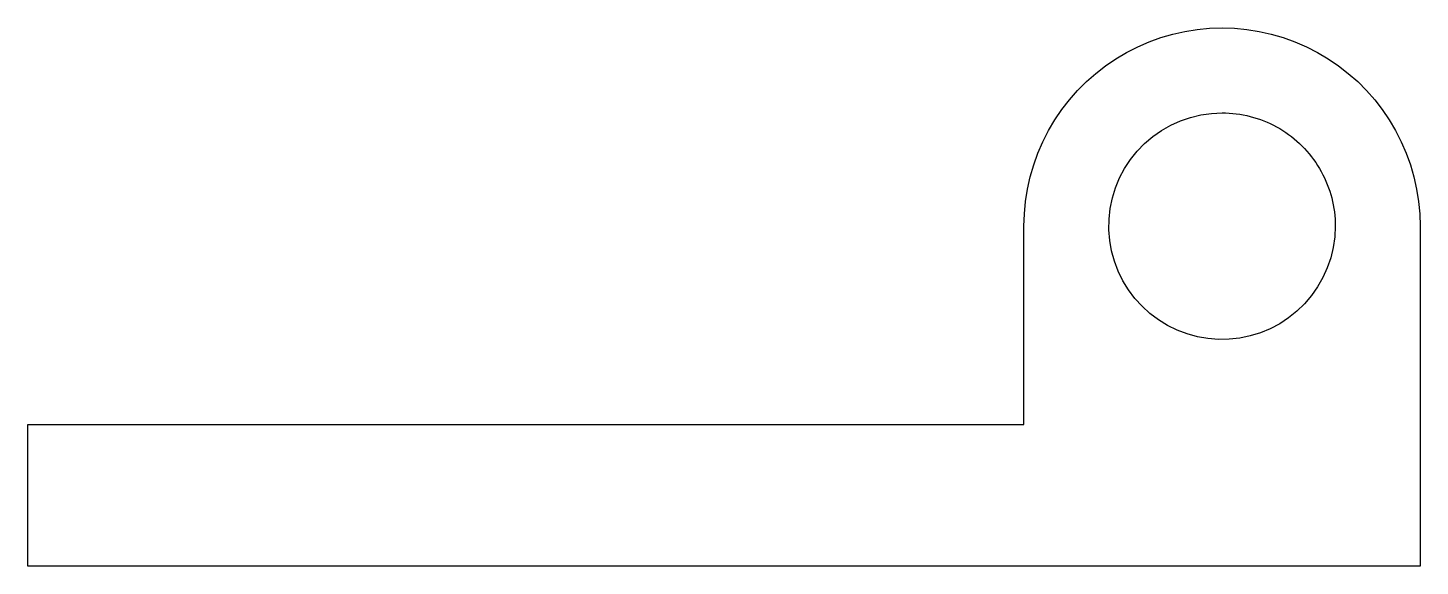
# Model space of a CAD drawing. Header units: metres. Extents: x -37.1 to 12.1, y 0 to 19.
import ezdxf

# ---------------------------------------------------------------- set-up
doc = ezdxf.new("R2010")
doc.units = ezdxf.units.M

msp = doc.modelspace()

# ---------------------------------------------------------------- linework, layer by layer
for points in [[(-1.9, 12), (-1.886, 12.44), (-1.845, 12.877), (-1.776, 13.312), (-1.68, 13.741), (-1.557, 14.163), (-1.408, 14.577), (-1.234, 14.98), (-1.034, 15.372), (-0.81, 15.751), (-0.563, 16.114), (-0.294, 16.462), (-0.003, 16.792), (0.308, 17.103), (0.638, 17.394), (0.986, 17.663), (1.349, 17.91), (1.728, 18.134), (2.12, 18.334), (2.523, 18.508), (2.937, 18.657), (3.359, 18.78), (3.788, 18.876), (4.223, 18.945), (4.66, 18.986), (5.1, 19), (5.54, 18.986), (5.977, 18.945), (6.412, 18.876), (6.841, 18.78), (7.263, 18.657), (7.677, 18.508), (8.08, 18.334), (8.472, 18.134), (8.851, 17.91), (9.214, 17.663), (9.562, 17.394), (9.892, 17.103), (10.203, 16.792), (10.494, 16.462), (10.763, 16.114), (11.01, 15.751), (11.234, 15.372), (11.434, 14.98), (11.608, 14.577), (11.757, 14.163), (11.88, 13.741), (11.976, 13.312), (12.045, 12.877), (12.086, 12.44), (12.1, 12)], [(9.1, 12), (9.082, 11.624), (9.029, 11.25), (8.941, 10.884), (8.819, 10.528), (8.664, 10.184), (8.477, 9.857), (8.261, 9.548), (8.016, 9.262), (7.745, 9), (7.451, 8.764), (7.136, 8.557), (6.803, 8.381), (6.455, 8.236), (6.095, 8.126), (5.726, 8.049), (5.351, 8.008), (4.974, 8.002), (4.599, 8.032), (4.227, 8.096), (3.864, 8.196), (3.511, 8.329), (3.173, 8.495), (2.852, 8.692), (2.55, 8.918), (2.272, 9.172), (2.018, 9.45), (1.792, 9.752), (1.595, 10.073), (1.429, 10.411), (1.296, 10.764), (1.196, 11.127), (1.132, 11.499), (1.102, 11.874), (1.108, 12.251), (1.149, 12.626), (1.226, 12.995), (1.336, 13.355), (1.481, 13.703), (1.657, 14.036), (1.864, 14.351), (2.1, 14.645), (2.362, 14.916), (2.648, 15.161), (2.957, 15.377), (3.284, 15.564), (3.628, 15.719), (3.984, 15.841), (4.35, 15.929), (4.724, 15.982), (5.1, 16)], [(5.1, 16), (5.226, 15.998), (5.351, 15.992), (5.476, 15.982), (5.601, 15.968), (5.726, 15.951), (5.85, 15.929), (5.973, 15.904), (6.095, 15.874), (6.216, 15.841), (6.336, 15.804), (6.455, 15.764), (6.572, 15.719), (6.689, 15.671), (6.803, 15.619), (6.916, 15.564), (7.027, 15.505), (7.136, 15.443), (7.243, 15.377), (7.348, 15.308), (7.451, 15.236), (7.552, 15.161), (7.65, 15.082), (7.745, 15), (7.838, 14.916), (7.928, 14.828), (8.016, 14.738), (8.1, 14.645), (8.182, 14.55), (8.261, 14.452), (8.336, 14.351), (8.408, 14.248), (8.477, 14.143), (8.543, 14.036), (8.605, 13.927), (8.664, 13.816), (8.719, 13.703), (8.771, 13.589), (8.819, 13.472), (8.864, 13.355), (8.904, 13.236), (8.941, 13.116), (8.974, 12.995), (9.004, 12.873), (9.029, 12.75), (9.051, 12.626), (9.068, 12.501), (9.082, 12.376), (9.092, 12.251), (9.098, 12.126), (9.1, 12)], [(-1.9, 5), (-1.9, 5.14), (-1.9, 5.28), (-1.9, 5.42), (-1.9, 5.56), (-1.9, 5.7), (-1.9, 5.84), (-1.9, 5.98), (-1.9, 6.12), (-1.9, 6.26), (-1.9, 6.4), (-1.9, 6.54), (-1.9, 6.68), (-1.9, 6.82), (-1.9, 6.96), (-1.9, 7.1), (-1.9, 7.24), (-1.9, 7.38), (-1.9, 7.52), (-1.9, 7.66), (-1.9, 7.8), (-1.9, 7.94), (-1.9, 8.08), (-1.9, 8.22), (-1.9, 8.36), (-1.9, 8.5), (-1.9, 8.64), (-1.9, 8.78), (-1.9, 8.92), (-1.9, 9.06), (-1.9, 9.2), (-1.9, 9.34), (-1.9, 9.48), (-1.9, 9.62), (-1.9, 9.76), (-1.9, 9.9), (-1.9, 10.04), (-1.9, 10.18), (-1.9, 10.32), (-1.9, 10.46), (-1.9, 10.6), (-1.9, 10.74), (-1.9, 10.88), (-1.9, 11.02), (-1.9, 11.16), (-1.9, 11.3), (-1.9, 11.44), (-1.9, 11.58), (-1.9, 11.72), (-1.9, 11.86), (-1.9, 12)], [(-1.9, 5), (-1.9, 5.14), (-1.9, 5.28), (-1.9, 5.42), (-1.9, 5.56), (-1.9, 5.7), (-1.9, 5.84), (-1.9, 5.98), (-1.9, 6.12), (-1.9, 6.26), (-1.9, 6.4), (-1.9, 6.54), (-1.9, 6.68), (-1.9, 6.82), (-1.9, 6.96), (-1.9, 7.1), (-1.9, 7.24), (-1.9, 7.38), (-1.9, 7.52), (-1.9, 7.66), (-1.9, 7.8), (-1.9, 7.94), (-1.9, 8.08), (-1.9, 8.22), (-1.9, 8.36), (-1.9, 8.5), (-1.9, 8.64), (-1.9, 8.78), (-1.9, 8.92), (-1.9, 9.06), (-1.9, 9.2), (-1.9, 9.34), (-1.9, 9.48), (-1.9, 9.62), (-1.9, 9.76), (-1.9, 9.9), (-1.9, 10.04), (-1.9, 10.18), (-1.9, 10.32), (-1.9, 10.46), (-1.9, 10.6), (-1.9, 10.74), (-1.9, 10.88), (-1.9, 11.02), (-1.9, 11.16), (-1.9, 11.3), (-1.9, 11.44), (-1.9, 11.58), (-1.9, 11.72), (-1.9, 11.86), (-1.9, 12)], [(12.1, 12), (12.1, 11.76), (12.1, 11.52), (12.1, 11.28), (12.1, 11.04), (12.1, 10.8), (12.1, 10.56), (12.1, 10.32), (12.1, 10.08), (12.1, 9.84), (12.1, 9.6), (12.1, 9.36), (12.1, 9.12), (12.1, 8.88), (12.1, 8.64), (12.1, 8.4), (12.1, 8.16), (12.1, 7.92), (12.1, 7.68), (12.1, 7.44), (12.1, 7.2), (12.1, 6.96), (12.1, 6.72), (12.1, 6.48), (12.1, 6.24), (12.1, 6), (12.1, 5.76), (12.1, 5.52), (12.1, 5.28), (12.1, 5.04), (12.1, 4.8), (12.1, 4.56), (12.1, 4.32), (12.1, 4.08), (12.1, 3.84), (12.1, 3.6), (12.1, 3.36), (12.1, 3.12), (12.1, 2.88), (12.1, 2.64), (12.1, 2.4), (12.1, 2.16), (12.1, 1.92), (12.1, 1.68), (12.1, 1.44), (12.1, 1.2), (12.1, 0.96), (12.1, 0.72), (12.1, 0.48), (12.1, 0.24), (12.1, 0)], [(-37.1, 0), (-37.1, 0.1), (-37.1, 0.2), (-37.1, 0.3), (-37.1, 0.4), (-37.1, 0.5), (-37.1, 0.6), (-37.1, 0.7), (-37.1, 0.8), (-37.1, 0.9), (-37.1, 1), (-37.1, 1.1), (-37.1, 1.2), (-37.1, 1.3), (-37.1, 1.4), (-37.1, 1.5), (-37.1, 1.6), (-37.1, 1.7), (-37.1, 1.8), (-37.1, 1.9), (-37.1, 2), (-37.1, 2.1), (-37.1, 2.2), (-37.1, 2.3), (-37.1, 2.4), (-37.1, 2.5), (-37.1, 2.6), (-37.1, 2.7), (-37.1, 2.8), (-37.1, 2.9), (-37.1, 3), (-37.1, 3.1), (-37.1, 3.2), (-37.1, 3.3), (-37.1, 3.4), (-37.1, 3.5), (-37.1, 3.6), (-37.1, 3.7), (-37.1, 3.8), (-37.1, 3.9), (-37.1, 4), (-37.1, 4.1), (-37.1, 4.2), (-37.1, 4.3), (-37.1, 4.4), (-37.1, 4.5), (-37.1, 4.6), (-37.1, 4.7), (-37.1, 4.8), (-37.1, 4.9), (-37.1, 5)], [(-37.1, 5), (-36.396, 5), (-35.692, 5), (-34.988, 5), (-34.284, 5), (-33.58, 5), (-32.876, 5), (-32.172, 5), (-31.468, 5), (-30.764, 5), (-30.06, 5), (-29.356, 5), (-28.652, 5), (-27.948, 5), (-27.244, 5), (-26.54, 5), (-25.836, 5), (-25.132, 5), (-24.428, 5), (-23.724, 5), (-23.02, 5), (-22.316, 5), (-21.612, 5), (-20.908, 5), (-20.204, 5), (-19.5, 5), (-18.796, 5), (-18.092, 5), (-17.388, 5), (-16.684, 5), (-15.98, 5), (-15.276, 5), (-14.572, 5), (-13.868, 5), (-13.164, 5), (-12.46, 5), (-11.756, 5), (-11.052, 5), (-10.348, 5), (-9.644, 5), (-8.94, 5), (-8.236, 5), (-7.532, 5), (-6.828, 5), (-6.124, 5), (-5.42, 5), (-4.716, 5), (-4.012, 5), (-3.308, 5), (-2.604, 5), (-1.9, 5)], [(-20, 5), (-19.638, 5), (-19.276, 5), (-18.914, 5), (-18.552, 5), (-18.19, 5), (-17.828, 5), (-17.466, 5), (-17.104, 5), (-16.742, 5), (-16.38, 5), (-16.018, 5), (-15.656, 5), (-15.294, 5), (-14.932, 5), (-14.57, 5), (-14.208, 5), (-13.846, 5), (-13.484, 5), (-13.122, 5), (-12.76, 5), (-12.398, 5), (-12.036, 5), (-11.674, 5), (-11.312, 5), (-10.95, 5), (-10.588, 5), (-10.226, 5), (-9.864, 5), (-9.502, 5), (-9.14, 5), (-8.778, 5), (-8.416, 5), (-8.054, 5), (-7.692, 5), (-7.33, 5), (-6.968, 5), (-6.606, 5), (-6.244, 5), (-5.882, 5), (-5.52, 5), (-5.158, 5), (-4.796, 5), (-4.434, 5), (-4.072, 5), (-3.71, 5), (-3.348, 5), (-2.986, 5), (-2.624, 5), (-2.262, 5), (-1.9, 5)], [(12.1, 0), (11.116, 0), (10.132, 0), (9.148, 0), (8.164, 0), (7.18, 0), (6.196, 0), (5.212, 0), (4.228, 0), (3.244, 0), (2.26, 0), (1.276, 0), (0.292, 0), (-0.692, 0), (-1.676, 0), (-2.66, 0), (-3.644, 0), (-4.628, 0), (-5.612, 0), (-6.596, 0), (-7.58, 0), (-8.564, 0), (-9.548, 0), (-10.532, 0), (-11.516, 0), (-12.5, 0), (-13.484, 0), (-14.468, 0), (-15.452, 0), (-16.436, 0), (-17.42, 0), (-18.404, 0), (-19.388, 0), (-20.372, 0), (-21.356, 0), (-22.34, 0), (-23.324, 0), (-24.308, 0), (-25.292, 0), (-26.276, 0), (-27.26, 0), (-28.244, 0), (-29.228, 0), (-30.212, 0), (-31.196, 0), (-32.18, 0), (-33.164, 0), (-34.148, 0), (-35.132, 0), (-36.116, 0), (-37.1, 0)]]:
    msp.add_lwpolyline(points)

doc.saveas('drawing.dxf')
